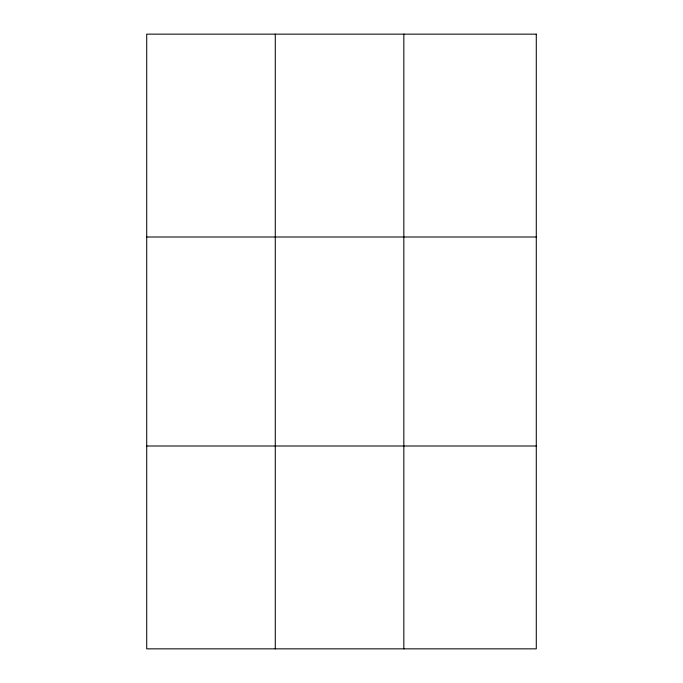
<?xml version="1.0" encoding="UTF-8"?>
<svg xmlns="http://www.w3.org/2000/svg" width="683" height="683" viewBox="0 0 683 683"><rect width="100%" height="100%" fill="white"/><g stroke="black" fill="none" stroke-linecap="round" stroke-linejoin="round"><path stroke-width="1.02" d="M275.275 34.15L275.275 648.85M403.832 34.15L403.832 648.85M146.717 237.001L536.283 237.001M146.717 445.999L536.283 445.999M536.283 34.15L536.283 648.85L146.717 648.85L146.717 34.15L536.283 34.15"/></g></svg>
